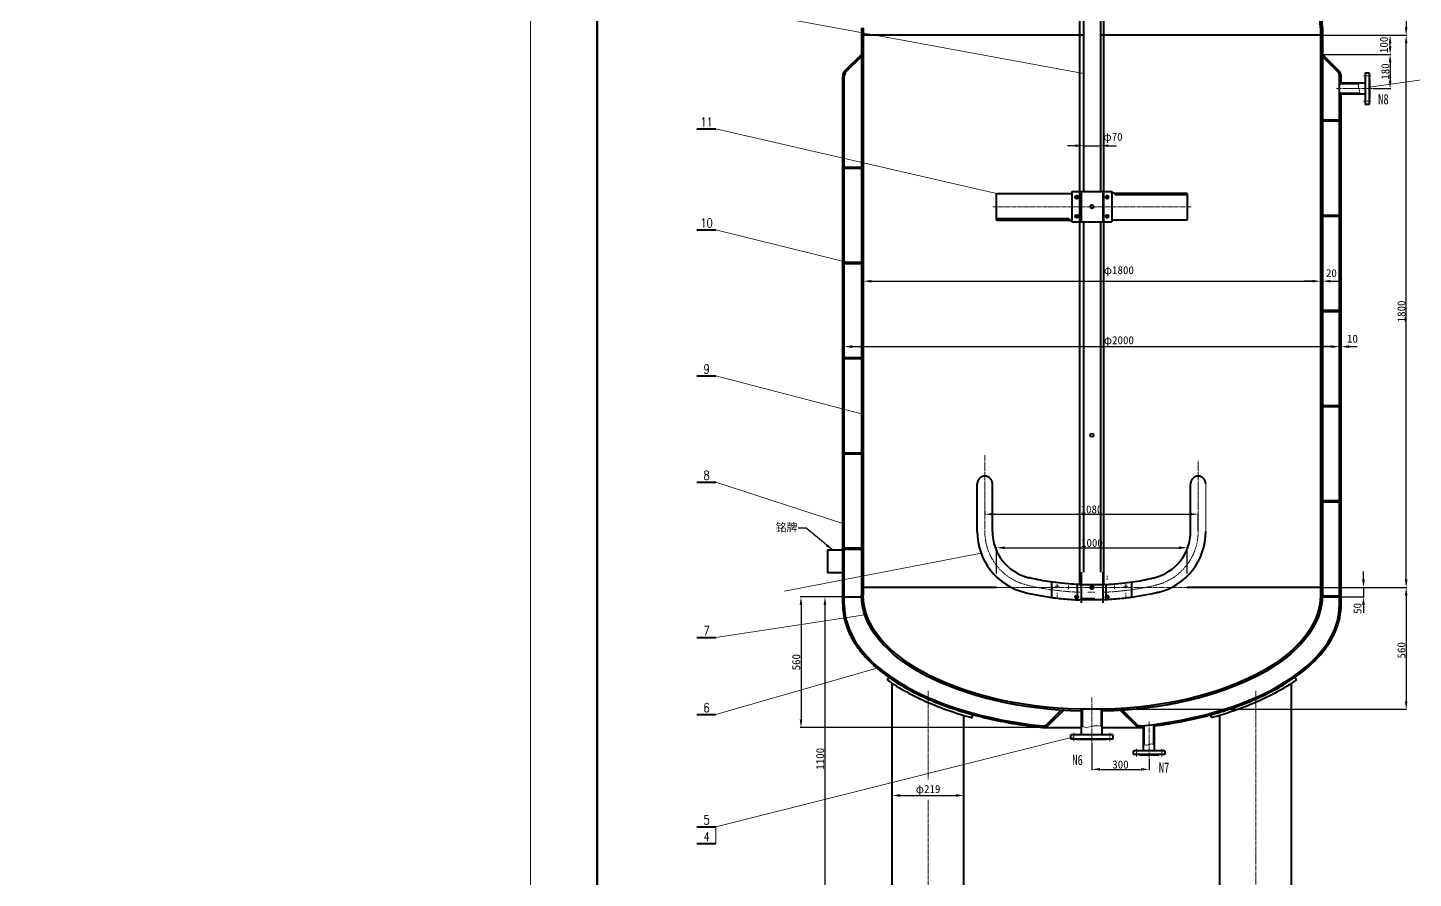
# Model space of a CAD drawing. Extents: x 588 to 11544, y -7167 to 4607.
# Drawn here: x 588 to 7862, y -3033 to 1434 of the extents above; entities that cross this region are included whole.
import ezdxf
from ezdxf.enums import TextEntityAlignment as Align

# ---------------------------------------------------------------- set-up
doc = ezdxf.new("R2010")
doc.units = 0
doc.header["$LTSCALE"] = 10
doc.header["$PDMODE"] = 1
doc.linetypes.add('ZXX-L', pattern=[3.28, 2.5, -0.3, 0.18, -0.3])
doc.linetypes.add('ZXX-S', pattern=[1.27, 0.75, -0.2, 0.12, -0.2])
doc.layers.get('Defpoints').update_dxf_attribs({"linetype": 'CONTINUOUS'})
for name, color, linetype, lineweight in [('A 粗实线', 1, 'CONTINUOUS', 40), ('B 细实线', 7, 'CONTINUOUS', 18), ('C 文 字', 2, 'CONTINUOUS', 20), ('D 短中心线', 3, 'ZXX-S', 18), ('E 长中心线', 3, 'ZXX-L', 18), ('J 标注尺寸', 2, 'CONTINUOUS', 18)]:
    doc.layers.add(name, color=color, linetype=linetype, lineweight=lineweight)
doc.styles.add('HZTXT', font='SIMFANG.TTF', dxfattribs={"width": 0.75})
doc.styles.add('ROMANC', font='romanc', dxfattribs={"width": 0.7, "height": 6})
doc.styles.get("Standard").update_dxf_attribs({"font": 'SIMFANG.TTF'})
doc.dimstyles.new('通用标注4.0', dxfattribs={"dimtxt": 42, "dimasz": 42, "dimexe": 4, "dimexo": 4, "dimgap": 4, "dimtad": 1, "dimdec": 0, "dimzin": 0, "dimdsep": 46, "dimtxsty": 'Standard', "dimcen": 4, "dimadec": 0, "dimazin": 0, "dimtfac": 0.375, "dimtdec": 0, "dimtmove": 2, "dimatfit": 3, "dimfxl": 1, "dimtzin": 0, "dimarcsym": 0})

# ---------------------------------------------------------------- blocks, each defined once
blk = doc.blocks.new('*D65')
at = {"layer": 'Defpoints', "color": 0}
for p in [(7374.5, 103), (4974.5, 64.3), (7374.5, 64.3)]:
    blk.add_point(p, dxfattribs=at)
at = {"layer": 'J 标注尺寸', "color": 0, "lineweight": -2}
for p, q in [((4974.5, 68.3), (4974.5, 107)), ((5016.5, 103), (7332.5, 103)), ((7374.5, 68.3), (7374.5, 107))]:
    blk.add_line(p, q, dxfattribs=at)
at = {"layer": 'J 标注尺寸', "color": 0}
for points in [[(5016.5, 110), (5016.5, 96), (4974.5, 103)], [(7332.5, 110), (7332.5, 96), (7374.5, 103)]]:
    blk.add_solid(points, dxfattribs=at)
at = {"layer": 'J 标注尺寸', "color": 0, "insert": (6315.9, 155.4), "char_height": 42, "attachment_point": 5}
blk.add_mtext('φ1800', dxfattribs=at)
blk = doc.blocks.new('*D66')
at = {"layer": 'Defpoints', "color": 0}
for p in [(7384.5, 103), (7374.5, 68.3), (7384.5, 68.3)]:
    blk.add_point(p, dxfattribs=at)
at = {"layer": 'J 标注尺寸', "color": 0, "lineweight": -2}
for p, q in [((7332.5, 103), (7290.5, 103)), ((7374.5, 72.3), (7374.5, 107)), ((7374.5, 103), (7384.5, 103)), ((7384.5, 72.3), (7384.5, 107)), ((7426.5, 103), (7468.5, 103))]:
    blk.add_line(p, q, dxfattribs=at)
at = {"layer": 'J 标注尺寸', "color": 0}
for points in [[(7332.5, 110), (7332.5, 96), (7374.5, 103)], [(7426.5, 110), (7426.5, 96), (7384.5, 103)]]:
    blk.add_solid(points, dxfattribs=at)
at = {"layer": 'J 标注尺寸', "color": 0, "insert": (7431.6, 145), "char_height": 42, "attachment_point": 5}
blk.add_mtext('20', dxfattribs=at)
blk = doc.blocks.new('*D67')
at = {"layer": 'Defpoints', "color": 0}
for p in [(7474.5, -240.7), (7474.5, -279.4), (4874.5, -300.9)]:
    blk.add_point(p, dxfattribs=at)
at = {"layer": 'J 标注尺寸', "color": 0, "lineweight": -2}
for p, q in [((4874.5, -296.9), (4874.5, -236.7)), ((4916.5, -240.7), (7432.5, -240.7)), ((7474.5, -275.4), (7474.5, -236.7))]:
    blk.add_line(p, q, dxfattribs=at)
at = {"layer": 'J 标注尺寸', "color": 0}
for points in [[(4916.5, -233.7), (4916.5, -247.7), (4874.5, -240.7)], [(7432.5, -233.7), (7432.5, -247.7), (7474.5, -240.7)]]:
    blk.add_solid(points, dxfattribs=at)
at = {"layer": 'J 标注尺寸', "color": 0, "insert": (6315.9, -212.5), "char_height": 42, "attachment_point": 5}
blk.add_mtext('φ2000', dxfattribs=at)
blk = doc.blocks.new('*D68')
at = {"layer": 'Defpoints', "color": 0}
for p in [(7474.5, -279.4), (7482.5, -240.7), (7482.5, -279.4)]:
    blk.add_point(p, dxfattribs=at)
at = {"layer": 'J 标注尺寸', "color": 0, "lineweight": -2}
for p, q in [((7432.5, -240.7), (7390.5, -240.7)), ((7474.5, -275.4), (7474.5, -236.7)), ((7474.5, -240.7), (7482.5, -240.7)), ((7482.5, -275.4), (7482.5, -236.7)), ((7524.5, -240.7), (7566.5, -240.7))]:
    blk.add_line(p, q, dxfattribs=at)
at = {"layer": 'J 标注尺寸', "color": 0}
for points in [[(7432.5, -233.7), (7432.5, -247.7), (7474.5, -240.7)], [(7524.5, -233.7), (7524.5, -247.7), (7482.5, -240.7)]]:
    blk.add_solid(points, dxfattribs=at)
at = {"layer": 'J 标注尺寸', "color": 0, "insert": (7542.4, -198.7), "char_height": 42, "attachment_point": 5}
blk.add_mtext('10', dxfattribs=at)
blk = doc.blocks.new('*D69')
at = {"layer": 'Defpoints', "color": 0}
for p in [(6219.5, 814.8), (6129.5, 776.1), (6219.5, 774.2)]:
    blk.add_point(p, dxfattribs=at)
at = {"layer": 'J 标注尺寸', "color": 0, "lineweight": -2}
for p, q in [((6087.5, 814.8), (6045.5, 814.8)), ((6129.5, 780.1), (6129.5, 818.8)), ((6129.5, 814.8), (6219.5, 814.8)), ((6219.5, 778.2), (6219.5, 818.8)), ((6261.5, 814.8), (6303.5, 814.8))]:
    blk.add_line(p, q, dxfattribs=at)
at = {"layer": 'J 标注尺寸', "color": 0}
for points in [[(6087.5, 821.8), (6087.5, 807.8), (6129.5, 814.8)], [(6261.5, 821.8), (6261.5, 807.8), (6219.5, 814.8)]]:
    blk.add_solid(points, dxfattribs=at)
at = {"layer": 'J 标注尺寸', "color": 0, "insert": (6285.3, 855.9), "char_height": 42, "attachment_point": 5}
blk.add_mtext('φ70', dxfattribs=at)
blk = doc.blocks.new('*D70')
at = {"layer": 'Defpoints', "color": 0}
for p in [(6674.5, -1297.1), (5674.5, -1435.6), (6674.5, -1435.6)]:
    blk.add_point(p, dxfattribs=at)
at = {"layer": 'J 标注尺寸', "color": 0, "lineweight": -2}
for p, q in [((5674.5, -1431.6), (5674.5, -1293.1)), ((5716.5, -1297.1), (6632.5, -1297.1)), ((6674.5, -1431.6), (6674.5, -1293.1))]:
    blk.add_line(p, q, dxfattribs=at)
at = {"layer": 'J 标注尺寸', "color": 0}
for points in [[(5716.5, -1290.1), (5716.5, -1304.1), (5674.5, -1297.1)], [(6632.5, -1290.1), (6632.5, -1304.1), (6674.5, -1297.1)]]:
    blk.add_solid(points, dxfattribs=at)
at = {"layer": 'J 标注尺寸', "color": 0, "insert": (6174.5, -1272.1), "char_height": 42, "attachment_point": 5}
blk.add_mtext('1000', dxfattribs=at)
blk = doc.blocks.new('*D76')
at = {"layer": 'Defpoints', "color": 0}
for p in [(6174.5, -2319), (6474.5, -2400.8), (6474.5, -2460.8)]:
    blk.add_point(p, dxfattribs=at)
at = {"layer": 'J 标注尺寸', "color": 0, "lineweight": -2}
for p, q in [((6174.5, -2323), (6174.5, -2464.8)), ((6216.5, -2460.8), (6432.5, -2460.8)), ((6474.5, -2404.8), (6474.5, -2464.8))]:
    blk.add_line(p, q, dxfattribs=at)
at = {"layer": 'J 标注尺寸', "color": 0}
for points in [[(6216.5, -2453.8), (6216.5, -2467.8), (6174.5, -2460.8)], [(6432.5, -2453.8), (6432.5, -2467.8), (6474.5, -2460.8)]]:
    blk.add_solid(points, dxfattribs=at)
at = {"layer": 'J 标注尺寸', "color": 0, "insert": (6324.5, -2435.8), "char_height": 42, "attachment_point": 5}
blk.add_mtext('300', dxfattribs=at)
blk = doc.blocks.new('*D77')
at = {"layer": 'Defpoints', "color": 0}
for p in [(5503, -2598), (5126, -2660.7), (5503, -2647)]:
    blk.add_point(p, dxfattribs=at)
at = {"layer": 'J 标注尺寸', "color": 0, "lineweight": -2}
for p, q in [((5126, -2656.7), (5126, -2594)), ((5168, -2598), (5461, -2598)), ((5503, -2643), (5503, -2594))]:
    blk.add_line(p, q, dxfattribs=at)
at = {"layer": 'J 标注尺寸', "color": 0}
for points in [[(5168, -2591), (5168, -2605), (5126, -2598)], [(5461, -2591), (5461, -2605), (5503, -2598)]]:
    blk.add_solid(points, dxfattribs=at)
at = {"layer": 'J 标注尺寸', "color": 0, "insert": (5314.5, -2569.8), "char_height": 42, "attachment_point": 5}
blk.add_mtext('φ219', dxfattribs=at)
blk = doc.blocks.new('*D78')
at = {"layer": 'Defpoints', "color": 0}
for p in [(7384.5, 1394.4), (7824.2, 1394.4), (7384.5, -1505.6)]:
    blk.add_point(p, dxfattribs=at)
at = {"layer": 'J 标注尺寸', "color": 0, "lineweight": -2}
for p, q in [((7388.5, 1394.4), (7828.2, 1394.4)), ((7824.2, -1463.6), (7824.2, 1352.4)), ((7388.5, -1505.6), (7828.2, -1505.6))]:
    blk.add_line(p, q, dxfattribs=at)
at = {"layer": 'J 标注尺寸', "color": 0}
for points in [[(7817.2, 1352.4), (7831.2, 1352.4), (7824.2, 1394.4)], [(7817.2, -1463.6), (7831.2, -1463.6), (7824.2, -1505.6)]]:
    blk.add_solid(points, dxfattribs=at)
at = {"layer": 'J 标注尺寸', "color": 0, "insert": (7799.2, -55.6), "char_height": 42, "attachment_point": 5, "rotation": 90}
blk.add_mtext('1800', dxfattribs=at)
blk = doc.blocks.new('*D79')
at = {"layer": 'Defpoints', "color": 0}
for p in [(7384.5, -1505.6), (7482.5, -1555.6), (7600, -1555.6)]:
    blk.add_point(p, dxfattribs=at)
at = {"layer": 'J 标注尺寸', "color": 0, "lineweight": -2}
for p, q in [((7600, -1463.6), (7600, -1421.6)), ((7388.5, -1505.6), (7604, -1505.6)), ((7600, -1505.6), (7600, -1555.6)), ((7486.5, -1555.6), (7604, -1555.6)), ((7600, -1597.6), (7600, -1639.6))]:
    blk.add_line(p, q, dxfattribs=at)
at = {"layer": 'J 标注尺寸', "color": 0}
for points in [[(7593, -1463.6), (7607, -1463.6), (7600, -1505.6)], [(7593, -1597.6), (7607, -1597.6), (7600, -1555.6)]]:
    blk.add_solid(points, dxfattribs=at)
at = {"layer": 'J 标注尺寸', "color": 0, "insert": (7568.8, -1615.8), "char_height": 42, "attachment_point": 5, "rotation": 90}
blk.add_mtext('50', dxfattribs=at)
blk = doc.blocks.new('*D80')
at = {"layer": 'Defpoints', "color": 0}
for p in [(7384.5, -1505.6), (6174.5, -2145.6), (7824.2, -2145.6)]:
    blk.add_point(p, dxfattribs=at)
at = {"layer": 'J 标注尺寸', "color": 0, "lineweight": -2}
for p, q in [((7388.5, -1505.6), (7828.2, -1505.6)), ((7824.2, -1547.6), (7824.2, -2103.6)), ((6178.5, -2145.6), (7828.2, -2145.6))]:
    blk.add_line(p, q, dxfattribs=at)
at = {"layer": 'J 标注尺寸', "color": 0}
for points in [[(7817.2, -1547.6), (7831.2, -1547.6), (7824.2, -1505.6)], [(7817.2, -2103.6), (7831.2, -2103.6), (7824.2, -2145.6)]]:
    blk.add_solid(points, dxfattribs=at)
at = {"layer": 'J 标注尺寸', "color": 0, "insert": (7799.2, -1835.5), "char_height": 42, "attachment_point": 5, "rotation": 90}
blk.add_mtext('560', dxfattribs=at)
blk = doc.blocks.new('*D81')
at = {"layer": 'Defpoints', "color": 0}
for p in [(7384.5, 1394.4), (7739.8, 1394.4), (7384.5, 1294.4)]:
    blk.add_point(p, dxfattribs=at)
at = {"layer": 'J 标注尺寸', "color": 0, "lineweight": -2}
for p, q in [((7388.5, 1394.4), (7743.8, 1394.4)), ((7739.8, 1336.4), (7739.8, 1352.4)), ((7388.5, 1294.4), (7743.8, 1294.4))]:
    blk.add_line(p, q, dxfattribs=at)
at = {"layer": 'J 标注尺寸', "color": 0}
for points in [[(7732.8, 1352.4), (7746.8, 1352.4), (7739.8, 1394.4)], [(7732.8, 1336.4), (7746.8, 1336.4), (7739.8, 1294.4)]]:
    blk.add_solid(points, dxfattribs=at)
at = {"layer": 'J 标注尺寸', "color": 0, "insert": (7707.5, 1344.4), "char_height": 42, "attachment_point": 5, "rotation": 90}
blk.add_mtext('100', dxfattribs=at)
blk = doc.blocks.new('*D82')
at = {"layer": 'Defpoints', "color": 0}
for p in [(7384.5, 1294.4), (7647.2, 1114.4), (7739.8, 1114.4)]:
    blk.add_point(p, dxfattribs=at)
at = {"layer": 'J 标注尺寸', "color": 0, "lineweight": -2}
for p, q in [((7388.5, 1294.4), (7743.8, 1294.4)), ((7739.8, 1252.4), (7739.8, 1156.4)), ((7651.2, 1114.4), (7743.8, 1114.4))]:
    blk.add_line(p, q, dxfattribs=at)
at = {"layer": 'J 标注尺寸', "color": 0}
for points in [[(7732.8, 1252.4), (7746.8, 1252.4), (7739.8, 1294.4)], [(7732.8, 1156.4), (7746.8, 1156.4), (7739.8, 1114.4)]]:
    blk.add_solid(points, dxfattribs=at)
at = {"layer": 'J 标注尺寸', "color": 0, "insert": (7714.8, 1204.4), "char_height": 42, "attachment_point": 5, "rotation": 90}
blk.add_mtext('180', dxfattribs=at)
blk = doc.blocks.new('*D84')
at = {"layer": 'Defpoints', "color": 0}
for p in [(4866.5, -1555.6), (4647.5, -2240.7), (5918.9, -2240.7)]:
    blk.add_point(p, dxfattribs=at)
at = {"layer": 'J 标注尺寸', "color": 0, "lineweight": -2}
for p, q in [((4862.5, -1555.6), (4643.5, -1555.6)), ((4647.5, -1597.6), (4647.5, -2198.7)), ((5914.9, -2240.7), (4643.5, -2240.7))]:
    blk.add_line(p, q, dxfattribs=at)
at = {"layer": 'J 标注尺寸', "color": 0}
for points in [[(4640.5, -1597.6), (4654.5, -1597.6), (4647.5, -1555.6)], [(4640.5, -2198.7), (4654.5, -2198.7), (4647.5, -2240.7)]]:
    blk.add_solid(points, dxfattribs=at)
at = {"layer": 'J 标注尺寸', "color": 0, "insert": (4622.5, -1898.1), "char_height": 42, "attachment_point": 5, "rotation": 90}
blk.add_mtext('560', dxfattribs=at)
blk = doc.blocks.new('*D85')
at = {"layer": 'Defpoints', "color": 0}
for p in [(4866.5, -1555.6), (4773, -3254.9), (5024.6, -3254.9)]:
    blk.add_point(p, dxfattribs=at)
at = {"layer": 'J 标注尺寸', "color": 0, "lineweight": -2}
for p, q in [((4862.5, -1555.6), (4769, -1555.6)), ((4773, -1597.6), (4773, -3212.9)), ((5020.6, -3254.9), (4769, -3254.9))]:
    blk.add_line(p, q, dxfattribs=at)
at = {"layer": 'J 标注尺寸', "color": 0}
for points in [[(4766, -1597.6), (4780, -1597.6), (4773, -1555.6)], [(4766, -3212.9), (4780, -3212.9), (4773, -3254.9)]]:
    blk.add_solid(points, dxfattribs=at)
at = {"layer": 'J 标注尺寸', "color": 0, "insert": (4748, -2405.3), "char_height": 42, "attachment_point": 5, "rotation": 90}
blk.add_mtext('1100', dxfattribs=at)
blk = doc.blocks.new('*D88')
at = {"layer": 'Defpoints', "color": 0}
for p in [(5309.2, 2192), (5228.5, 2153.2), (5354.5, 2060.2), (5354.5, 1824.5), (5370, 1849.9), (5612.3, -1096.5), (6732.3, -1120.8), (6732.3, -1211.3)]:
    blk.add_point(p, dxfattribs=at)
at = {"layer": 'J 标注尺寸', "color": 0, "lineweight": -2}
for p, q in [((5354.5, 2064.2), (5354.5, 2199.3)), ((5226.8, 2156.9), (5220.8, 2169.7)), ((5612.3, -1100.5), (5612.3, -1124.8)), ((5654.3, -1120.8), (6690.3, -1120.8)), ((6732.3, -1207.3), (6732.3, -1116.8))]:
    blk.add_line(p, q, dxfattribs=at)
for start, end in [(90, 115), (74.57894, 82.28947), (122.71053, 130.42106)]:
    blk.add_arc((5354.5, 1883), 312.3, start, end, dxfattribs=at)
at = {"layer": 'J 标注尺寸', "color": 0}
for points in [[(5395.9, 2185.5), (5396.9, 2199.5), (5354.5, 2195.3)], [(5182.3, 2151.9), (5189.1, 2139.7), (5222.5, 2166.1)], [(5654.3, -1113.8), (5654.3, -1127.8), (5612.3, -1120.8)], [(6690.3, -1113.8), (6690.3, -1127.8), (6732.3, -1120.8)]]:
    blk.add_solid(points, dxfattribs=at)
at = {"layer": 'J 标注尺寸', "color": 0, "insert": (5281.5, 2212.3), "char_height": 42, "attachment_point": 5, "rotation": 12.5}
blk.add_mtext('25°', dxfattribs=at)
at = {"layer": 'J 标注尺寸', "color": 0, "insert": (6172.3, -1095.8), "char_height": 42, "attachment_point": 5}
blk.add_mtext('1080', dxfattribs=at)
blk = doc.blocks.new('*D93')
at = {"layer": 'Defpoints', "color": 0}
for p in [(6247.5, 2043.3), (7384.5, 1394.4), (7824.2, 1394.4)]:
    blk.add_point(p, dxfattribs=at)
at = {"layer": 'J 标注尺寸', "color": 0, "lineweight": -2}
for p, q in [((6251.5, 2043.3), (7828.2, 2043.3)), ((7824.2, 2001.3), (7824.2, 1436.4)), ((7388.5, 1394.4), (7828.2, 1394.4))]:
    blk.add_line(p, q, dxfattribs=at)
at = {"layer": 'J 标注尺寸', "color": 0}
for points in [[(7817.2, 2001.3), (7831.2, 2001.3), (7824.2, 2043.3)], [(7817.2, 1436.4), (7831.2, 1436.4), (7824.2, 1394.4)]]:
    blk.add_solid(points, dxfattribs=at)
at = {"layer": 'J 标注尺寸', "color": 0, "insert": (7799.2, 1718.9), "char_height": 42, "attachment_point": 5, "rotation": 90}
blk.add_mtext('560', dxfattribs=at)

msp = doc.modelspace()

# ---------------------------------------------------------------- linework, layer by layer
at = {"layer": 'A 粗实线'}
for p, q in [((6109.8, 1599.6), (6109.8, -1120.8)), ((6129.5, 1599.6), (6129.5, 574.4)), ((6219.5, 1599.6), (6219.5, 574.4)), ((6234.8, 1599.6), (6234.8, -1120.8)), ((4964.5, 1434.4), (4964.5, -1545.6)), ((6129.5, 1394.4), (4964.5, 1394.4)), ((4974.5, 1434.4), (4974.5, -1545.6)), ((7384.5, 1394.4), (6219.5, 1394.4)), ((7374.5, 1434.4), (7374.5, -1545.6)), ((7384.5, 1434.4), (7384.5, -1545.6)), ((4964.5, 1294.4), (4877.6, 1207.6)), ((4964.5, 1283.1), (4883.3, 1201.9)), ((7384.5, 1294.4), (7471.4, 1207.6)), ((7384.5, 1283.1), (7465.7, 1201.9)), ((4866.5, -1595.6), (4866.5, 1180.7)), ((4874.5, -1595.6), (4874.5, 1180.7)), ((7474.5, -1595.6), (7474.5, 1180.7)), ((7482.5, 1142.9), (7482.5, 1180.7)), ((7609.5, 1196.9), (7609.5, 1031.9)), ((7609.5, 1196.9), (7629.5, 1196.9)), ((7629.5, 1196.9), (7629.5, 1031.9)), ((7629.5, 1165.4), (7632.5, 1165.4)), ((7632.5, 1165.4), (7632.5, 1063.4)), ((7609.5, 1142.9), (7474.5, 1142.9)), ((7576.4, 1139.9), (7474.5, 1139.9)), ((7577.2, 1088.9), (7474.5, 1088.9)), ((7609.5, 1085.9), (7474.5, 1085.9)), ((7482.5, -1595.6), (7482.5, 1085.9)), ((7629.5, 1031.9), (7609.5, 1031.9)), ((7632.5, 1063.4), (7629.5, 1063.4)), ((7384.3, 950.4), (7469.5, 950.4)), ((7469.5, 950.4), (7469.5, 944.4)), ((4099.8, 903.6), (4200.9, 903.6)), ((7384.3, 944.4), (7469.5, 944.4)), ((4964.7, 700.4), (4879.5, 700.4)), ((4879.5, 700.4), (4879.5, 694.4)), ((4964.7, 694.4), (4879.5, 694.4)), ((5674.5, 564.4), (6069.5, 564.4)), ((5674.5, 424.4), (5674.5, 564.4)), ((6069.5, 574.4), (6279.5, 574.4)), ((6069.5, 574.4), (6069.5, 414.4)), ((6117.5, 574.4), (6117.5, 414.4)), ((6231.5, 574.4), (6231.5, 414.4)), ((6279.5, 574.4), (6297.5, 556.4)), ((6279.5, 574.4), (6279.5, 414.4)), ((6674.5, 564.4), (6289.5, 564.4)), ((6674.5, 556.4), (6297.5, 556.4)), ((6674.5, 564.4), (6674.5, 424.4)), ((7384.3, 450.4), (7469.5, 450.4)), ((7384.3, 444.4), (7469.5, 444.4)), ((7469.5, 450.4), (7469.5, 444.4)), ((4099.8, 373.1), (4200.9, 373.1)), ((5674.5, 432.4), (6051.5, 432.4)), ((5674.5, 424.4), (6059.5, 424.4)), ((6069.5, 414.4), (6051.5, 432.4)), ((6069.5, 414.4), (6279.5, 414.4)), ((6129.5, 414.4), (6129.5, -792.7)), ((6219.5, 414.4), (6219.5, -798.8)), ((6674.5, 424.4), (6279.5, 424.4)), ((4964.7, 200.4), (4879.5, 200.4)), ((4879.5, 200.4), (4879.5, 194.4)), ((4964.7, 194.4), (4879.5, 194.4)), ((7384.3, -49.6), (7469.5, -49.6)), ((7384.3, -55.6), (7469.5, -55.6)), ((7469.5, -49.6), (7469.5, -55.6)), ((4964.7, -299.6), (4879.5, -299.6)), ((4879.5, -299.6), (4879.5, -305.6)), ((4964.7, -305.6), (4879.5, -305.6)), ((4099.8, -394), (4200.9, -394)), ((7384.3, -549.6), (7469.5, -549.6)), ((7384.3, -555.6), (7469.5, -555.6)), ((7469.5, -549.6), (7469.5, -555.6)), ((4964.7, -799.6), (4879.5, -799.6)), ((4879.5, -799.6), (4879.5, -805.6)), ((6129.5, -785.6), (6129.5, -1425.6)), ((6219.5, -785.6), (6219.5, -1425.6)), ((4964.7, -805.6), (4879.5, -805.6)), ((4099.8, -952.1), (4200.9, -952.1)), ((5572.3, -1211.3), (5572.3, -960.8)), ((5652.3, -1211.3), (5652.3, -960.8)), ((6692.3, -1120.8), (6692.3, -960.8)), ((7384.3, -1049.6), (7469.5, -1049.6)), ((7384.3, -1055.6), (7469.5, -1055.6)), ((7469.5, -1049.6), (7469.5, -1055.6)), ((6109.8, -1120.8), (6109.8, -1490.7)), ((6234.8, -1120.8), (6234.8, -1490.7)), ((6692.3, -1211.3), (6692.3, -1120.8)), ((4964.7, -1299.6), (4879.5, -1299.6)), ((4879.5, -1299.6), (4879.5, -1305.6)), ((4964.7, -1305.6), (4879.5, -1305.6)), ((4866.5, -1309.4), (4786.5, -1309.4)), ((4786.5, -1309.4), (4786.5, -1429.4)), ((4866.5, -1429.4), (4786.5, -1429.4)), ((6117.5, -1425.6), (6117.5, -1585.6)), ((6231.5, -1425.6), (6231.5, -1585.6)), ((5674.5, -1505.6), (4964.5, -1505.6)), ((5962.3, -1477.2), (5962.3, -1558)), ((6097.8, -1490.2), (6097.8, -1570.3)), ((6109.8, -1490.7), (6234.8, -1490.7)), ((6246.8, -1490.2), (6246.8, -1570.3)), ((6382.3, -1477.2), (6382.3, -1558)), ((7384.5, -1505.6), (6674.5, -1505.6)), ((4866.5, -1555.6), (4964.7, -1555.6)), ((6229.8, -1570.8), (6109.8, -1570.8)), ((6115.6, -1563.1), (6190.6, -1563.1)), ((7384.3, -1549.6), (7469.5, -1549.6)), ((7384.3, -1555.6), (7482.5, -1555.6)), ((7469.5, -1549.6), (7469.5, -1555.6)), ((4099.8, -1768.6), (4200.9, -1768.6)), ((5099.9, -1990.9), (5109.2, -1977.9)), ((5126, -3230.9), (5126, -2008.7)), ((7223, -3230.9), (7223, -2008.7)), ((7249.1, -1990.9), (7239.9, -1977.9)), ((4099.8, -2172.5), (4200.9, -2172.5)), ((5503, -3230.9), (5503, -2177.2)), ((5546, -2189.4), (5550.2, -2174)), ((6013.9, -2150.2), (5940.1, -2223.9)), ((6024.5, -2150.9), (5945.8, -2229.6)), ((6120.5, -2279.9), (6120.5, -2144.9)), ((6124.5, -2235.1), (6124.5, -2145)), ((6224.5, -2235.4), (6224.5, -2145)), ((6228.5, -2279.9), (6228.5, -2144.9)), ((6324.5, -2150.9), (6403.2, -2229.6)), ((6335.1, -2150.2), (6408.9, -2223.9)), ((6803, -2189.4), (6798.8, -2174)), ((6846, -3230.9), (6846, -2177.2)), ((5918.9, -2240.7), (6120.5, -2240.7)), ((6228.5, -2240.7), (6430.1, -2240.7)), ((6446, -2363.1), (6446, -2231.2)), ((6449, -2330.8), (6449, -2230.9)), ((6500, -2329.9), (6500, -2224.9)), ((6503, -2363.1), (6503, -2224.5)), ((6064.5, -2301.9), (6064.5, -2279.9)), ((6284.5, -2279.9), (6064.5, -2279.9)), ((6284.5, -2301.9), (6064.5, -2301.9)), ((6095.5, -2304.9), (6095.5, -2301.9)), ((6253.5, -2304.9), (6095.5, -2304.9)), ((6253.5, -2301.9), (6253.5, -2304.9)), ((6284.5, -2279.9), (6284.5, -2301.9)), ((6392, -2383.1), (6392, -2363.1)), ((6557, -2363.1), (6392, -2363.1)), ((6557, -2383.1), (6392, -2383.1)), ((6423.5, -2386.1), (6423.5, -2383.1)), ((6525.5, -2386.1), (6423.5, -2386.1)), ((6525.5, -2383.1), (6525.5, -2386.1)), ((6557, -2363.1), (6557, -2383.1)), ((4099.8, -2762.3), (4200.9, -2762.3)), ((4099.8, -2850.8), (4200.9, -2850.8))]:
    msp.add_line(p, q, dxfattribs=at)
at = {"layer": 'A 粗实线', "color": 5, "lineweight": 120}
msp.add_lwpolyline([(11403.8, -7026.6), (11403.8, 4467.4), (3577.8, 4467.4), (3577.8, -7026.6)], close=True, dxfattribs=at)
at = {"layer": 'A 粗实线'}
msp.add_lwpolyline([(4883.3, 1201.9, 0.198912), (4874.5, 1180.7)], format="xyb", dxfattribs=at)
for centre, radius in [((6094.5, 544.4), 8), ((6254.5, 544.4), 8), ((6094.5, 444.4), 8), ((6174.5, 494.4), 9), ((6254.5, 444.4), 8), ((6174.5, -705.6), 9), ((6174.5, -1505.6), 9), ((6094.5, -1555.6), 8), ((6254.5, -1555.6), 8)]:
    msp.add_circle(centre, radius, dxfattribs=at)
for centre, radius, start, end in [((4904.5, 1180.7), 38, 135, 180), ((7444.5, 1180.7), 30, 360, 45), ((7444.5, 1180.7), 38, 360, 45), ((5612.3, -960.8), 40, 0, 180), ((6732.3, -960.8), 40, 0, 180), ((5902.3, -1211.3), 330, 180, 256.22686), ((5902.3, -1211.3), 250, 180, 256.22686), ((6442.3, -1211.3), 250, 283.77314, 0), ((6442.3, -1211.3), 330, 283.77314, 0), ((5918.9, -2202.7), 38, 264.2041, 315), ((5918.9, -2202.7), 30, 264.2041, 315), ((6430.1, -2202.7), 38, 225, 275.7959), ((6430.1, -2202.7), 30, 225, 275.7959)]:
    msp.add_arc(centre, radius, start, end, dxfattribs=at)
for centre, major_axis, ratio, start_param, end_param in [((6174.5, 1434.4), (-1200, 0), 0.5, 3.141593, 4.651518), ((6174.5, 1434.4), (-1210, 0), 0.504132, 3.141593, 3.916533), ((6174.5, -1595.6), (-1300, 0), 0.5, 0, 1.37051), ((6174.5, -1595.6), (-1300, 0), 0.5, 1.771082, 3.141593)]:
    msp.add_ellipse(centre, major_axis=major_axis, ratio=ratio, start_param=start_param, end_param=end_param, dxfattribs=at)
at = {"layer": 'A 粗实线', "extrusion": (0, 0, -1)}
for major_axis, ratio, start_param, end_param in [((-1210, 0), 0.504132, 4.757032, 6.283185), ((-1200, 0), 0.5, 3.141593, 6.283185), ((-1210, 0), 0.504132, 3.141593, 4.667746)]:
    msp.add_ellipse((6174.5, -1545.6), major_axis=major_axis, ratio=ratio, start_param=start_param, end_param=end_param, dxfattribs=at)
at = {"layer": 'A 粗实线'}
for points, knots in [([(6109.8, -1490.7), (6095.4, -1490.1), (6081, -1489.3), (6043.6, -1486.7), (6020.8, -1484.6), (5980, -1479.7), (5961.8, -1477.2), (5926.1, -1471.6), (5908.6, -1468.4), (5877.2, -1462.1), (5863.2, -1459), (5847.2, -1455.2), (5845, -1454.7), (5842.8, -1454.1)], [4.794757, 4.794757, 4.794757, 4.794757, 4.8520131, 4.8520131, 4.9442489, 4.9442489, 5.0196627, 5.0196627, 5.0950764, 5.0950764, 5.1579793, 5.1579793, 5.1682127, 5.1682127, 5.1682127, 5.1682127]), ([(6234.8, -1490.7), (6249.3, -1490.1), (6263.6, -1489.3), (6301, -1486.7), (6323.8, -1484.6), (6364.7, -1479.7), (6382.8, -1477.2), (6418.5, -1471.6), (6436, -1468.4), (6467.4, -1462.1), (6481.5, -1459), (6497.4, -1455.2), (6499.6, -1454.7), (6501.8, -1454.1)], [4.794757, 4.794757, 4.794757, 4.794757, 4.8520131, 4.8520131, 4.9442489, 4.9442489, 5.0196627, 5.0196627, 5.0950764, 5.0950764, 5.1579793, 5.1579793, 5.1682127, 5.1682127, 5.1682127, 5.1682127]), ([(4866.5, -1595.6), (4866.5, -1611.9), (4867.7, -1628.3), (4872.6, -1661), (4876.2, -1677.3), (4888, -1716.9), (4897.4, -1740.2), (4921.3, -1785.9), (4935.6, -1808.4), (4968.9, -1852.5), (4988, -1874), (5030.4, -1915.9), (5053.8, -1936.2), (5104.8, -1975.5), (5132.4, -1994.5), (5191.4, -2030.7), (5222.8, -2048), (5289.1, -2080.9), (5324, -2096.4), (5396.9, -2125.5), (5434.9, -2139.1), (5513.6, -2164.1), (5554.2, -2175.5), (5637.7, -2196.2), (5680.5, -2205.4), (5767.9, -2221.5), (5812.5, -2228.4), (5876.7, -2236.4), (5895.9, -2238.6), (5915.2, -2240.5)], [0, 0, 0, 0, 0.073824, 0.073824, 0.147647, 0.147647, 0.25471, 0.25471, 0.361773, 0.361773, 0.468835, 0.468835, 0.575898, 0.575898, 0.682961, 0.682961, 0.790023, 0.790023, 0.897086, 0.897086, 1.004148, 1.004148, 1.111211, 1.111211, 1.218274, 1.218274, 1.325336, 1.325336, 1.370609, 1.370609, 1.370609, 1.370609]), ([(5823.8, -1531.8), (5824.6, -1532), (5825.4, -1532.2), (5850.9, -1538.4), (5876.4, -1543.8), (5928.7, -1553.2), (5955.5, -1557.3), (6010.1, -1563.9), (6037.8, -1566.6), (6080.4, -1569.4), (6095.1, -1570.2), (6109.8, -1570.8)], [4.2565653, 4.2565653, 4.2565653, 4.2565653, 4.26023, 4.26023, 4.3663962, 4.3663962, 4.4725624, 4.4725624, 4.5787286, 4.5787286, 4.6341618, 4.6341618, 4.6341618, 4.6341618]), ([(6520.9, -1531.8), (6520, -1532), (6519.2, -1532.2), (6493.7, -1538.4), (6468.2, -1543.8), (6415.9, -1553.2), (6389.1, -1557.3), (6334.6, -1563.9), (6306.8, -1566.6), (6264.2, -1569.4), (6249.5, -1570.2), (6234.8, -1570.8)], [4.2565653, 4.2565653, 4.2565653, 4.2565653, 4.26023, 4.26023, 4.3663962, 4.3663962, 4.4725624, 4.4725624, 4.5787286, 4.5787286, 4.6341618, 4.6341618, 4.6341618, 4.6341618]), ([(6503, -2232.5), (6517.8, -2230.6), (6532.6, -2228.5), (6591.9, -2219.7), (6635.8, -2211.9), (6721.6, -2193.9), (6763.6, -2183.7), (6845.2, -2161.2), (6884.8, -2148.9), (6961.2, -2122.1), (6997.9, -2107.7), (7068.2, -2077), (7101.7, -2060.7), (7165.1, -2026.4), (7194.9, -2008.4), (7250.7, -1970.8), (7276.6, -1951.3), (7324.1, -1910.9), (7345.7, -1890), (7384.5, -1847.2), (7401.5, -1825.2), (7431, -1780.4), (7443.3, -1757.5), (7463.1, -1711.2), (7470.5, -1687.8), (7480.1, -1641.4), (7482.5, -1618.5), (7482.5, -1595.6)], [1.825438, 1.825438, 1.825438, 1.825438, 1.86065, 1.86065, 1.967712, 1.967712, 2.074775, 2.074775, 2.181838, 2.181838, 2.2889, 2.2889, 2.395963, 2.395963, 2.503026, 2.503026, 2.610088, 2.610088, 2.717151, 2.717151, 2.824214, 2.824214, 2.931276, 2.931276, 3.038339, 3.038339, 3.141593, 3.141593, 3.141593, 3.141593]), ([(5099.9, -1990.9), (5115.6, -2002), (5131.9, -2012.8), (5183.1, -2044.6), (5219.9, -2064.8), (5297.6, -2102.5), (5338.4, -2120), (5423.9, -2152.4), (5468.6, -2167.2), (5525.2, -2183.7), (5535.6, -2186.6), (5546, -2189.4)], [0.6164207, 0.6164207, 0.6164207, 0.6164207, 0.6773194, 0.6773194, 0.8007016, 0.8007016, 0.9226489, 0.9226489, 1.0445962, 1.0445962, 1.0717179, 1.0717179, 1.0717179, 1.0717179]), ([(7249.1, -1990.9), (7233.4, -2002), (7217.1, -2012.8), (7165.9, -2044.6), (7129.1, -2064.8), (7051.4, -2102.5), (7010.6, -2120), (6925.1, -2152.4), (6880.4, -2167.2), (6823.8, -2183.7), (6813.5, -2186.6), (6803, -2189.4)], [0.6164207, 0.6164207, 0.6164207, 0.6164207, 0.6773194, 0.6773194, 0.8007016, 0.8007016, 0.9226489, 0.9226489, 1.0445962, 1.0445962, 1.0717179, 1.0717179, 1.0717179, 1.0717179])]:
    msp.add_open_spline(points, degree=3, knots=knots, dxfattribs=at)
msp.add_open_spline([(6433.9, -2240.5), (6437.9, -2240.1), (6442, -2239.7), (6446, -2239.3)], degree=3, dxfattribs=at)
for points in [[(4974.5, 1394.4), (4964.5, 1401.4), (4964.5, 1387.4)], [(7374.5, 1394.4), (7384.5, 1401.4), (7384.5, 1387.4)], [(4974.5, -1505.6), (4964.5, -1512.6), (4964.5, -1498.6)], [(7374.5, -1505.6), (7384.5, -1512.6), (7384.5, -1498.6)], [(4874.5, -1555.6), (4866.5, -1561.2), (4866.5, -1550)], [(7474.5, -1555.6), (7482.5, -1561.2), (7482.5, -1550)]]:
    msp.add_solid(points, dxfattribs=at)
at = {"layer": 'B 细实线'}
for p, q in [((6129.5, 1194.2), (4200.9, 1549.8)), ((7629.5, 1121.4), (8507.6, 1246.3)), ((5674.5, 564.4), (4200.9, 903.6)), ((4922.1, 194.4), (4200.9, 373.1)), ((4964.5, -593.9), (4200.9, -394)), ((4866.5, -1169.2), (4200.9, -952.1)), ((5592.4, -1324.8), (4560.8, -1525.3)), ((4982.2, -1649.5), (4200.9, -1768.6)), ((5045.9, -1928.7), (4200.9, -2172.5)), ((6080, -2290.9), (4200.9, -2762.3)), ((4200.9, -2850.8), (4200.9, -2762.3))]:
    msp.add_line(p, q, dxfattribs=at)
msp.add_lwpolyline([(11543.8, -7166.6), (11543.8, 4607.4), (3227.8, 4607.4), (3227.8, -7166.6)], close=True, dxfattribs=at)
for points in [[(7575.6, 1085.9), (7580.2, 1096.9), (7574.1, 1121.1), (7577.3, 1142.9)], [(6120.5, -2233.3), (6141.9, -2240.3), (6184.9, -2232.7), (6228.5, -2236.2)], [(6446, -2329.1), (6457, -2333.7), (6481.2, -2327.7), (6503, -2330.8)]]:
    msp.add_spline(points, degree=3, dxfattribs=at)
at = {"layer": 'B 细实线', "color": 0, "linetype": 'ByBlock'}
for p in [(588.1, 87.5), (597.7, 121.3), (597.7, 109.6), (599.7, 87.5), (624.5, 103.9), (3573.1, -1551.3), (3574.3, -1547.1), (3574.3, -1548.5), (3574.5, -1551.3), (3577.6, -1549.2)]:
    msp.add_point(p, dxfattribs=at)
at = {"layer": 'D 短中心线'}
for p, q in [((7639.5, 1181.2), (7599.5, 1181.2)), ((7639.5, 1047.7), (7599.5, 1047.7)), ((6082.8, 544.4), (6106.2, 544.4)), ((6094.5, 555.3), (6094.5, 533.6)), ((6266.2, 544.4), (6242.8, 544.4)), ((6254.5, 555.3), (6254.5, 533.6)), ((6082.8, 444.4), (6106.2, 444.4)), ((6094.5, 433.6), (6094.5, 455.3)), ((6266.2, 444.4), (6242.8, 444.4)), ((6254.5, 433.6), (6254.5, 455.3)), ((5612.3, -1211.3), (5612.3, -810.9)), ((6732.3, -1211.3), (6732.3, -839.4)), ((6254.5, -1444.7), (6254.5, -1466.4)), ((5981.9, -1498.4), (6002.7, -1498.4)), ((5992.3, -1488.2), (5992.3, -1508.7)), ((6041.9, -1505.2), (6062.7, -1505.2)), ((6052.3, -1495), (6052.3, -1515.4)), ((6302.7, -1505.2), (6281.9, -1505.2)), ((6292.3, -1495), (6292.3, -1515.4)), ((6362.7, -1498.4), (6341.9, -1498.4)), ((6352.3, -1488.2), (6352.3, -1508.7)), ((5992.3, -1533.9), (5992.3, -1554.4)), ((6082.8, -1555.6), (6106.2, -1555.6)), ((6094.5, -1566.4), (6094.5, -1544.7)), ((6153.1, -1530.2), (6191.5, -1530.2)), ((6266.2, -1555.6), (6242.8, -1555.6)), ((6254.5, -1566.4), (6254.5, -1544.7)), ((6352.3, -1533.9), (6352.3, -1554.4)), ((6080, -2312.9), (6080, -2268.9)), ((6269, -2312.9), (6269, -2268.9)), ((6407.8, -2393.1), (6407.8, -2353.1)), ((6541.3, -2393.1), (6541.3, -2353.1))]:
    msp.add_line(p, q, dxfattribs=at)
for centre, start, end in [((5902.3, -1211.3), 180, 256.22686), ((6442.3, -1211.3), 283.77314, 0)]:
    msp.add_arc(centre, 290, start, end, dxfattribs=at)
for points in [[(5833.3, -1493), (5858.3, -1499.1), (5884.3, -1504.6), (5939.9, -1514.6), (5969.7, -1518.9), (6025.3, -1525.2), (6051, -1527.5), (6088.3, -1529.8), (6099.8, -1530.4), (6111.4, -1530.8)], [(6511.4, -1493), (6486.4, -1499.1), (6460.4, -1504.6), (6404.7, -1514.6), (6374.9, -1518.9), (6319.3, -1525.2), (6293.7, -1527.5), (6256.3, -1529.8), (6244.8, -1530.4), (6233.2, -1530.8)]]:
    msp.add_open_spline(points, degree=3, knots=[4.2565653, 4.2565653, 4.2565653, 4.2565653, 4.368221, 4.368221, 4.4890772, 4.4890772, 4.5895738, 4.5895738, 4.6341618, 4.6341618, 4.6341618, 4.6341618], dxfattribs=at)
at = {"layer": 'E 长中心线'}
for p, q in [((7458, 1114.4), (7647.2, 1114.4)), ((5653.7, 494.4), (6695.3, 494.4)), ((5674.5, -1505.6), (6674.5, -1505.6)), ((5314.5, -2049.1), (5314.5, -2513.8)), ((6174.5, -2083.7), (6174.5, -2319)), ((7034.5, -2049.1), (7034.5, -3301.2)), ((6474.5, -2211.6), (6474.5, -2400.8)), ((5314.5, -2621.6), (5314.5, -3301.2))]:
    msp.add_line(p, q, dxfattribs=at)
at = {"layer": 'J 标注尺寸', "color": 1}
msp.add_line((6772.3, -960.8), (6772.3, -1211.3), dxfattribs=at)

# ---------------------------------------------------------------- texts
at = {"layer": 'C 文 字', "style": 'ROMANC', "width": 0.8}
for s, height, p in [('11', 47.42, (4151.5, 939.2)), ('10', 47.42, (4151.5, 408.7)), ('9', 47.4, (4151.5, -358.4)), ('8', 47.4, (4151.5, -916.5)), ('7', 47.4, (4151.5, -1733)), ('6', 47.4, (4151.5, -2136.9)), ('5', 47.4, (4151.5, -2726.7)), ('4', 47.4, (4151.5, -2815.2))]:
    msp.add_text(s, height=height, dxfattribs=at).set_placement(p, align=Align.MIDDLE)
at = {"layer": 'C 文 字', "char_height": 54, "width": 864, "attachment_point": 1, "style": 'HZTXT'}
for s, insert in [('N8', (7677.2, 1085.9)), ('N6', (6071.8, -2384.4)), ('N7', (6525.8, -2424.8))]:
    msp.add_mtext(s, dxfattribs=dict(at, insert=insert))
at = {"layer": 'J 标注尺寸', "insert": (4629.1, -1215.7), "char_height": 42, "attachment_point": 9}
msp.add_mtext('铭牌', dxfattribs=at)

# ---------------------------------------------------------------- dimensions: what is measured, and where the dimension line sits
at = {"layer": 'J 标注尺寸'}
dim = msp.add_angular_dim_2l(base=(5309.2, 2192), line1=((5354.5, 2060.2), (5354.5, 1824.5)), line2=((5228.5, 2153.2), (5370, 1849.9)), dimstyle='通用标注4.0', dxfattribs=at)
dim.commit()
dim.dimension.update_dxf_attribs({"geometry": '*D88', "text_midpoint": (5281.5, 2212.3)})
dim = msp.add_linear_dim(base=(6732.3, -1120.8), p1=(5612.3, -1096.5), p2=(6732.3, -1211.3), text='1080', dimstyle='通用标注4.0', dxfattribs=at)
dim.commit()
dim.dimension.update_dxf_attribs({"geometry": '*D88', "text_midpoint": (6172.3, -1095.8)})
for base, p1, p2, text, picture, middle in [((7824.2, 1394.4), (6247.5, 2043.3), (7384.5, 1394.4), '560', '*D93', (7799.2, 1718.9)), ((7824.2, 1394.4), (7384.5, -1505.6), (7384.5, 1394.4), '1800', '*D78', (7799.2, -55.6)), ((4647.5, -2240.7), (4866.5, -1555.6), (5918.9, -2240.7), '560', '*D84', (4622.5, -1898.1)), ((4773, -3254.9), (4866.5, -1555.6), (5024.6, -3254.9), '1100', '*D85', (4748, -2405.3))]:
    dim = msp.add_linear_dim(base=base, p1=p1, p2=p2, angle=90, text=text, dimstyle='通用标注4.0', dxfattribs=at)
    dim.commit()
    dim.dimension.update_dxf_attribs({"geometry": picture, "text_midpoint": middle})
for base, p1, p2, picture, middle in [((7739.8, 1394.4), (7384.5, 1294.4), (7384.5, 1394.4), '*D81', (7707.5, 1344.4)), ((7600, -1555.6), (7384.5, -1505.6), (7482.5, -1555.6), '*D79', (7568.8, -1615.8))]:
    dim = msp.add_linear_dim(base=base, p1=p1, p2=p2, angle=90, dimstyle='通用标注4.0', dxfattribs=at)
    dim.commit()
    dim.dimension.update_dxf_attribs({"geometry": picture, "text_midpoint": middle, "dimtype": 160})
dim = msp.add_linear_dim(base=(7739.8, 1114.4), p1=(7384.5, 1294.4), p2=(7647.2, 1114.4), angle=90, dimstyle='通用标注4.0', dxfattribs=at)
dim.commit()
dim.dimension.update_dxf_attribs({"geometry": '*D82', "text_midpoint": (7714.8, 1204.4)})
for base, p1, p2, text, picture, middle in [((6219.5, 814.8), (6129.5, 776.1), (6219.5, 774.2), 'φ70', '*D69', (6285.3, 855.9)), ((7374.5, 103), (4974.5, 64.3), (7374.5, 64.3), 'φ1800', '*D65', (6315.9, 155.4)), ((7384.5, 103), (7374.5, 68.3), (7384.5, 68.3), '20', '*D66', (7431.6, 145)), ((7474.5, -240.7), (4874.5, -300.9), (7474.5, -279.4), 'φ2000', '*D67', (6315.9, -212.5)), ((7482.5, -240.7), (7474.5, -279.4), (7482.5, -279.4), '10', '*D68', (7542.4, -198.7)), ((5503, -2598), (5126, -2660.7), (5503, -2647), 'φ219', '*D77', (5314.5, -2569.8))]:
    dim = msp.add_linear_dim(base=base, p1=p1, p2=p2, text=text, dimstyle='通用标注4.0', dxfattribs=at)
    dim.commit()
    dim.dimension.update_dxf_attribs({"geometry": picture, "text_midpoint": middle, "dimtype": 160})
for base, p1, p2, picture, middle in [((6674.5, -1297.1), (5674.5, -1435.6), (6674.5, -1435.6), '*D70', (6174.5, -1272.1)), ((6474.5, -2460.8), (6174.5, -2319), (6474.5, -2400.8), '*D76', (6324.5, -2435.8))]:
    dim = msp.add_linear_dim(base=base, p1=p1, p2=p2, dimstyle='通用标注4.0', dxfattribs=at)
    dim.commit()
    dim.dimension.update_dxf_attribs({"geometry": picture, "text_midpoint": middle})
dim = msp.add_linear_dim(base=(7824.2, -2145.6), p1=(7384.5, -1505.6), p2=(6174.5, -2145.6), angle=90, text='560', dimstyle='通用标注4.0', dxfattribs=at)
dim.commit()
dim.dimension.update_dxf_attribs({"geometry": '*D80', "text_midpoint": (7799.2, -1835.5), "dimtype": 160})

# ---------------------------------------------------------------- leaders
at = {"layer": 'J 标注尺寸', "annotation_type": 0, "has_hookline": 1, "hookline_direction": 1, "text_width": 114.6}
msp.add_leader([(4813.7, -1309.4), (4675.1, -1194.7), (4633.1, -1194.7)], dimstyle='通用标注4.0', override={"dimgap": 4, "dimtad": 0}, dxfattribs=at)

doc.saveas('drawing.dxf')
